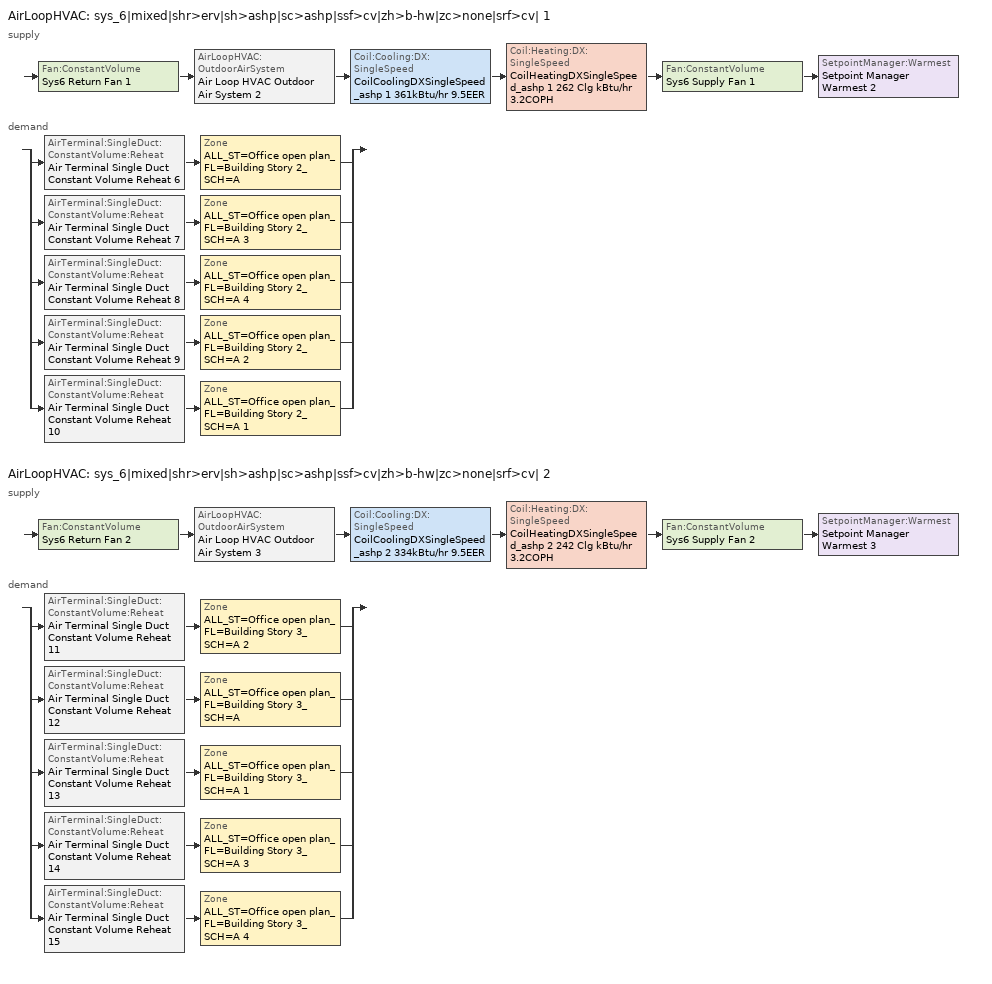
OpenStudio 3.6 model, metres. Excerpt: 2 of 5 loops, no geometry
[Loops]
AirLoopHVAC 'sys_6|mixed|shr>erv|sh>ashp|sc>ashp|ssf>cv|zh>b-hw|zc>none|srf>cv| 1'
 supply: Fan:ConstantVolume 'Sys6 Return Fan 1' > AirLoopHVAC:OutdoorAirSystem 'Air Loop HVAC Outdoor Air System 2' > Coil:Cooling:DX:SingleSpeed 'CoilCoolingDXSingleSpeed_ashp 1 361kBtu/hr 9.5EER' > Coil:Heating:DX:SingleSpeed 'CoilHeatingDXSingleSpeed_ashp 1 262 Clg kBtu/hr 3.2COPH' > Fan:ConstantVolume 'Sys6 Supply Fan 1' > SetpointManager:Warmest 'Setpoint Manager Warmest 2'
 demand: split
  | AirTerminal:SingleDuct:ConstantVolume:Reheat 'Air Terminal Single Duct Constant Volume Reheat 6' > Zone 'ALL_ST=Office open plan_FL=Building Story 2_SCH=A'
  | AirTerminal:SingleDuct:ConstantVolume:Reheat 'Air Terminal Single Duct Constant Volume Reheat 7' > Zone 'ALL_ST=Office open plan_FL=Building Story 2_SCH=A 3'
  | AirTerminal:SingleDuct:ConstantVolume:Reheat 'Air Terminal Single Duct Constant Volume Reheat 8' > Zone 'ALL_ST=Office open plan_FL=Building Story 2_SCH=A 4'
  | AirTerminal:SingleDuct:ConstantVolume:Reheat 'Air Terminal Single Duct Constant Volume Reheat 9' > Zone 'ALL_ST=Office open plan_FL=Building Story 2_SCH=A 2'
  | AirTerminal:SingleDuct:ConstantVolume:Reheat 'Air Terminal Single Duct Constant Volume Reheat 10' > Zone 'ALL_ST=Office open plan_FL=Building Story 2_SCH=A 1'
AirLoopHVAC 'sys_6|mixed|shr>erv|sh>ashp|sc>ashp|ssf>cv|zh>b-hw|zc>none|srf>cv| 2'
 supply: Fan:ConstantVolume 'Sys6 Return Fan 2' > AirLoopHVAC:OutdoorAirSystem 'Air Loop HVAC Outdoor Air System 3' > Coil:Cooling:DX:SingleSpeed 'CoilCoolingDXSingleSpeed_ashp 2 334kBtu/hr 9.5EER' > Coil:Heating:DX:SingleSpeed 'CoilHeatingDXSingleSpeed_ashp 2 242 Clg kBtu/hr 3.2COPH' > Fan:ConstantVolume 'Sys6 Supply Fan 2' > SetpointManager:Warmest 'Setpoint Manager Warmest 3'
 demand: split
  | AirTerminal:SingleDuct:ConstantVolume:Reheat 'Air Terminal Single Duct Constant Volume Reheat 11' > Zone 'ALL_ST=Office open plan_FL=Building Story 3_SCH=A 2'
  | AirTerminal:SingleDuct:ConstantVolume:Reheat 'Air Terminal Single Duct Constant Volume Reheat 12' > Zone 'ALL_ST=Office open plan_FL=Building Story 3_SCH=A'
  | AirTerminal:SingleDuct:ConstantVolume:Reheat 'Air Terminal Single Duct Constant Volume Reheat 13' > Zone 'ALL_ST=Office open plan_FL=Building Story 3_SCH=A 1'
  | AirTerminal:SingleDuct:ConstantVolume:Reheat 'Air Terminal Single Duct Constant Volume Reheat 14' > Zone 'ALL_ST=Office open plan_FL=Building Story 3_SCH=A 3'
  | AirTerminal:SingleDuct:ConstantVolume:Reheat 'Air Terminal Single Duct Constant Volume Reheat 15' > Zone 'ALL_ST=Office open plan_FL=Building Story 3_SCH=A 4'
[Sizing:Zone] Zone Cooling Design Supply Air Temperature Input Method=TemperatureDifference; Zone Cooling Design Supply Air Temperature {C}=14; Zone Cooling Design Supply Air Temperature Difference {deltaC}=11; Zone Heating Design Supply Air Temperature Input Method=TemperatureDifference; Zone Heating Design Supply Air Temperature {C}=40; Zone Heating Design Supply Air Temperature Difference {deltaC}=21; Zone Cooling Design Supply Air Humidity Ratio {kg-H2O/kg-air}=0.0085; Zone Heating Design Supply Air Humidity Ratio {kg-H2O/kg-air}=0.008; Zone Heating Sizing Factor=1.3; Zone Cooling Sizing Factor=1; Cooling Design Air Flow Method=DesignDay; Heating Design Air Flow Method=DesignDay; Account for Dedicated Outdoor Air System=No; Dedicated Outdoor Air System Control Strategy=NeutralSupplyAir; Dedicated Outdoor Air Low Setpoint Temperature for Design {C}=autosize; Dedicated Outdoor Air High Setpoint Temperature for Design {C}=autosize; Zone Load Sizing Method=Sensible Load Only No Latent Load; Zone Latent Cooling Design Supply Air Humidity Ratio Input Method=HumidityRatioDifference; Zone Cooling Design Supply Air Humidity Ratio Difference {kgWater/kgDryAir}=0.005; Zone Latent Heating Design Supply Air Humidity Ratio Input Method=HumidityRatioDifference; Zone Humidification Design Supply Air Humidity Ratio Difference {kgWater/kgDryAir}=0.005
ALL_ST=Office open plan_FL=Building Story 2_SCH=A; ALL_ST=Office open plan_FL=Building Story 3_SCH=A; ALL_ST=Office open plan_FL=Building Story 3_SCH=A 1; ALL_ST=Office open plan_FL=Building Story 3_SCH=A 2; ALL_ST=Office open plan_FL=Building Story 2_SCH=A 1; ALL_ST=Office open plan_FL=Building Story 3_SCH=A 3; ALL_ST=Office open plan_FL=Building Story 2_SCH=A 2; ALL_ST=Office open plan_FL=Building Story 3_SCH=A 4; ALL_ST=Office open plan_FL=Building Story 2_SCH=A 3; ALL_ST=Office open plan_FL=Building Story 2_SCH=A 4
[Zone equipment]
ALL_ST=Office open plan_FL=Building Story 2_SCH=A: Zone HVAC Baseboard Convective Water 6, Air Terminal Single Duct Constant Volume Reheat 6
ALL_ST=Office open plan_FL=Building Story 3_SCH=A: Zone HVAC Baseboard Convective Water 12, Air Terminal Single Duct Constant Volume Reheat 12
ALL_ST=Office open plan_FL=Building Story 3_SCH=A 1: Zone HVAC Baseboard Convective Water 13, Air Terminal Single Duct Constant Volume Reheat 13
ALL_ST=Office open plan_FL=Building Story 3_SCH=A 2: Zone HVAC Baseboard Convective Water 11, Air Terminal Single Duct Constant Volume Reheat 11
ALL_ST=Office open plan_FL=Building Story 2_SCH=A 1: Zone HVAC Baseboard Convective Water 10, Air Terminal Single Duct Constant Volume Reheat 10
ALL_ST=Office open plan_FL=Building Story 3_SCH=A 3: Zone HVAC Baseboard Convective Water 14, Air Terminal Single Duct Constant Volume Reheat 14
ALL_ST=Office open plan_FL=Building Story 2_SCH=A 2: Zone HVAC Baseboard Convective Water 9, Air Terminal Single Duct Constant Volume Reheat 9
ALL_ST=Office open plan_FL=Building Story 3_SCH=A 4: Zone HVAC Baseboard Convective Water 15, Air Terminal Single Duct Constant Volume Reheat 15
ALL_ST=Office open plan_FL=Building Story 2_SCH=A 3: Zone HVAC Baseboard Convective Water 7, Air Terminal Single Duct Constant Volume Reheat 7
ALL_ST=Office open plan_FL=Building Story 2_SCH=A 4: Zone HVAC Baseboard Convective Water 8, Air Terminal Single Duct Constant Volume Reheat 8
[AirLoopHVAC] Design Supply Air Flow Rate {m3/s}=autosize; Design Return Air Flow Fraction of Supply Air Flow=1
Name | Availability Schedule
sys_6|mixed|shr>erv|sh>ashp|sc>ashp|ssf>cv|zh>b-hw|zc>none|srf>cv| 1 | sys_6|mixed|shr>none|sh>ashp|sc>ashp|ssf>cv|zh>b-hw|zc>none|srf>cv| 1 Occ Sch
sys_6|mixed|shr>erv|sh>ashp|sc>ashp|ssf>cv|zh>b-hw|zc>none|srf>cv| 2 | sys_6|mixed|shr>none|sh>ashp|sc>ashp|ssf>cv|zh>b-hw|zc>none|srf>cv| 2 Occ Sch
[Sizing:System] Design Outdoor Air Flow Rate {m3/s}=Autosize; Central Heating Maximum System Air Flow Ratio=0.3; Preheat Design Temperature {C}=7; Preheat Design Humidity Ratio {kg-H2O/kg-Air}=0.008; Precool Design Temperature {C}=12.8; Precool Design Humidity Ratio {kg-H2O/kg-Air}=0.008; Central Cooling Design Supply Air Temperature {C}=13; Central Heating Design Supply Air Temperature {C}=13.1; 100% Outdoor Air in Cooling=No; 100% Outdoor Air in Heating=No; Central Cooling Design Supply Air Humidity Ratio {kg-H2O/kg-Air}=0.0085; Zone Maximum Outdoor Air Fraction=1; Cooling Supply Air Flow Rate Per Floor Area {m3/s-m2}=0.00996765; Cooling Fraction of Autosized Cooling Supply Air Flow Rate=1; Cooling Supply Air Flow Rate Per Unit Cooling Capacity {m3/s-W}=3.94755e-05; Heating Supply Air Flow Rate Per Floor Area {m3/s-m2}=0.00996765; Heating Fraction of Autosized Heating Supply Air Flow Rate=1; Heating Fraction of Autosized Cooling Supply Air Flow Rate=1; Heating Supply Air Flow Rate Per Unit Heating Capacity {m3/s-W}=3.15882e-05; Cooling Design Capacity Method=CoolingDesignCapacity; Cooling Design Capacity {W}=autosize; Cooling Design Capacity Per Floor Area {W/m2}=234.7; Fraction of Autosized Cooling Design Capacity=1; Heating Design Capacity Method=HeatingDesignCapacity; Heating Design Capacity {W}=autosize; Heating Design Capacity Per Floor Area {W/m2}=157; Fraction of Autosized Heating Design Capacity=1; Central Cooling Capacity Control Method=OnOff; Occupant Diversity=autosize
sys_6|mixed|shr>erv|sh>ashp|sc>ashp|ssf>cv|zh>b-hw|zc>none|srf>cv| 1; sys_6|mixed|shr>erv|sh>ashp|sc>ashp|ssf>cv|zh>b-hw|zc>none|srf>cv| 2
[Fan:ConstantVolume] Availability Schedule=Always On Discrete; Fan Total Efficiency=0.39975; Pressure Rise {Pa}=640; Maximum Flow Rate {m3/s}=AutoSize; Motor Efficiency=0.615
Sys6 Supply Fan 1; Sys6 Return Fan 1; Sys6 Supply Fan 2; Sys6 Return Fan 2
[Coil:Heating:DX:SingleSpeed] Availability Schedule=Always On Discrete; Rated Air Flow Rate {m3/s}=Autosize; Rated Supply Fan Power Per Volume Flow Rate 2017 {W/(m3/s)}=773.3; Rated Supply Fan Power Per Volume Flow Rate 2023 {W/(m3/s)}=934.4; Total Heating Capacity Function of Temperature Curve=DXHEAT-NECB2011-REF-CAPFT; Total Heating Capacity Function of Flow Fraction Curve=DXHEAT-NECB2011-REF-CAPFFLOW; Energy Input Ratio Function of Temperature Curve=DXHEAT-NECB2011-REF-EIRFT; Energy Input Ratio Function of Flow Fraction Curve=DXHEAT-NECB2011-REF-EIRFFLOW; Part Load Fraction Correlation Curve=DXHEAT-NECB2011-REF-PLFFPLR; Minimum Outdoor Dry-Bulb Temperature for Compressor Operation {C}=-10; Defrost Strategy=Resistive; Defrost Control=Timed; Defrost Time Period Fraction=0.166667; Resistive Defrost Heater Capacity {W}=2000
Name | Rated Total Heating Capacity {W} | Rated COP {W/W}
CoilHeatingDXSingleSpeed_ashp 1 262 Clg kBtu/hr 3.2COPH | 76649.9 | 3.52227
CoilHeatingDXSingleSpeed_ashp 2 242 Clg kBtu/hr 3.2COPH | 70822.1 | 3.51285
[Coil:Cooling:DX:SingleSpeed] Availability Schedule=Always On Discrete; Rated Total Cooling Capacity {W}=autosize; Rated Sensible Heat Ratio=autosize; Rated COP {W/W}=3.2994; Rated Air Flow Rate {m3/s}=autosize; Rated Evaporator Fan Power Per Volume Flow Rate 2017 {W/(m3/s)}=773.3; Rated Evaporator Fan Power Per Volume Flow Rate 2023 {W/(m3/s)}=934.4; Total Cooling Capacity Function of Temperature Curve=DXCOOL-NECB2011-REF-CAPFT; Total Cooling Capacity Function of Flow Fraction Curve=DXCOOL-NECB2011-REF-CAPFFLOW; Energy Input Ratio Function of Temperature Curve=DXCOOL-NECB2011-REF-COOLEIRFT; Energy Input Ratio Function of Flow Fraction Curve=DXCOOL-NECB2011-REF-COOLEIRFFLOW; Part Load Fraction Correlation Curve=DXCOOL-NECB2011-REF-COOLPLFFPLR; Minimum Outdoor Dry-Bulb Temperature for Compressor Operation {C}=-25; Nominal Time for Condensate Removal to Begin {s}=0; Ratio of Initial Moisture Evaporation Rate and Steady State Latent Capacity=0; Maximum Cycling Rate {cycles/hr}=0; Latent Capacity Time Constant {s}=0; Condenser Type=AirCooled; Evaporative Condenser Effectiveness=0.9; Evaporative Condenser Air Flow Rate {m3/s}=autosize; Evaporative Condenser Pump Rated Power Consumption {W}=autosize; Crankcase Heater Capacity {W}=0; Maximum Outdoor Dry-Bulb Temperature for Crankcase Heater Operation {C}=10; Basin Heater Capacity {W/K}=0; Basin Heater Setpoint Temperature {C}=2
CoilCoolingDXSingleSpeed_ashp 1 361kBtu/hr 9.5EER; CoilCoolingDXSingleSpeed_ashp 2 334kBtu/hr 9.5EER
[Controller:OutdoorAir] Minimum Outdoor Air Flow Rate {m3/s}=autosize; Maximum Outdoor Air Flow Rate {m3/s}=Autosize; Economizer Control Type=DifferentialEnthalpy; Economizer Control Action Type=ModulateFlow; Lockout Type=NoLockout; Minimum Limit Type=FixedMinimum; High Humidity Control=No; Heat Recovery Bypass Control Type=BypassWhenOAFlowGreaterThanMinimum
Name | Minimum Outdoor Air Schedule | Controller Mechanical Ventilation
Controller Outdoor Air 2 | sys_6|mixed|shr>none|sh>ashp|sc>ashp|ssf>cv|zh>b-hw|zc>none|srf>cv| 1 Occ Sch | Controller Mechanical Ventilation 2
Controller Outdoor Air 3 | sys_6|mixed|shr>none|sh>ashp|sc>ashp|ssf>cv|zh>b-hw|zc>none|srf>cv| 2 Occ Sch | Controller Mechanical Ventilation 3
[Controller:MechanicalVentilation] Availability Schedule=Always On Discrete; System Outdoor Air Method=ZoneSum
Controller Mechanical Ventilation 2; Controller Mechanical Ventilation 3
[AirLoopHVAC:OutdoorAirSystem]
Name | Controller
Air Loop HVAC Outdoor Air System 2 | Controller Outdoor Air 2
Air Loop HVAC Outdoor Air System 3 | Controller Outdoor Air 3
[SetpointManager:Warmest] Control Variable=Temperature; Minimum Setpoint Temperature {C}=13; Maximum Setpoint Temperature {C}=24; Strategy=MaximumTemperature
Name | Setpoint Node or NodeList
Setpoint Manager Warmest 2 | sys_6|mixed|shr>erv|sh>ashp|sc>ashp|ssf>cv|zh>b-hw|zc>none|srf>cv| 1 Supply Outlet Node
Setpoint Manager Warmest 3 | sys_6|mixed|shr>erv|sh>ashp|sc>ashp|ssf>cv|zh>b-hw|zc>none|srf>cv| 2 Supply Outlet Node
[Coil:Heating:Electric] Availability Schedule=Always On Discrete
Coil Heating Electric 6; Coil Heating Electric 7; Coil Heating Electric 8; Coil Heating Electric 9; Coil Heating Electric 10; Coil Heating Electric 11; Coil Heating Electric 12; Coil Heating Electric 13; Coil Heating Electric 14; Coil Heating Electric 15
[AirTerminal:SingleDuct:ConstantVolume:Reheat] Availability Schedule=Always On Discrete; Maximum Air Flow Rate {m3/s}=autosize; Maximum Hot Water or Steam Flow Rate {m3/s}=autosize; Minimum Hot Water or Steam Flow Rate {m3/s}=0; Convergence Tolerance=0.001; Maximum Reheat Air Temperature {C}=35
Name | Reheat Coil
Air Terminal Single Duct Constant Volume Reheat 6 | Coil Heating Electric 6
Air Terminal Single Duct Constant Volume Reheat 7 | Coil Heating Electric 7
Air Terminal Single Duct Constant Volume Reheat 8 | Coil Heating Electric 8
Air Terminal Single Duct Constant Volume Reheat 9 | Coil Heating Electric 9
Air Terminal Single Duct Constant Volume Reheat 10 | Coil Heating Electric 10
Air Terminal Single Duct Constant Volume Reheat 11 | Coil Heating Electric 11
Air Terminal Single Duct Constant Volume Reheat 12 | Coil Heating Electric 12
Air Terminal Single Duct Constant Volume Reheat 13 | Coil Heating Electric 13
Air Terminal Single Duct Constant Volume Reheat 14 | Coil Heating Electric 14
Air Terminal Single Duct Constant Volume Reheat 15 | Coil Heating Electric 15
[EnergyManagementSystem:Actuator]
sys6mixedshrnoneshashpscashpssfcvzhbhwzcnonesrfcv2ClgSch0: Actuated Component=NECB-A-Thermostat Setpoint-Cooling; Actuated Component Type=Schedule:Year; Actuated Component Control Type=Schedule Value
[EnergyManagementSystem:Program]
sys6mixedshrnoneshashpscashpssfcvzhbhwzcnonesrfcvOptimumStartProg0: IF DaylightSavings==0 && DayOfWeek>1 && Hour==5 && OAT<23.9 && OAT>1.7; SET sys6mixedshrnoneshashpscashpssfcvzhbhwzcnonesrfcvClgSch0 = 29.4; SET sys6mixedshrnoneshashpscashpssfcvzhbhwzcnonesrfcvHtgSch0 = 15.6; ELSEIF DaylightSavings==0 && DayOfWeek==1 && Hour==7 && OAT<23.9 && OAT>1.7; SET sys6mixedshrnoneshashpscashpssfcvzhbhwzcnonesrfcvClgSch0 = 29.4; SET sys6mixedshrnoneshashpscashpssfcvzhbhwzcnonesrfcvHtgSch0 = 15.6; ELSEIF DaylightSavings==1 && DayOfWeek>1 && Hour==4 && OAT<23.9 && OAT>1.7; SET sys6mixedshrnoneshashpscashpssfcvzhbhwzcnonesrfcvClgSch0 = 29.4; SET sys6mixedshrnoneshashpscashpssfcvzhbhwzcnonesrfcvHtgSch0 = 15.6; ELSEIF DaylightSavings==1 && DayOfWeek==1 && Hour==6 && OAT<23.9 && OAT>1.7; SET sys6mixedshrnoneshashpscashpssfcvzhbhwzcnonesrfcvClgSch0 = 29.4; SET sys6mixedshrnoneshashpscashpssfcvzhbhwzcnonesrfcvHtgSch0 = 15.6; ELSE; SET sys6mixedshrnoneshashpscashpssfcvzhbhwzcnonesrfcvClgSch0 = NULL; SET sys6mixedshrnoneshashpscashpssfcvzhbhwzcnonesrfcvHtgSch0 = NULL; ENDIF
sys6mixedshrnoneshashpscashpssfcvzhbhwzcnonesrfcv1OptimumStartProg0: IF DaylightSavings==0 && DayOfWeek>1 && Hour==5 && OAT_1<23.9 && OAT_1>1.7; SET sys6mixedshrnoneshashpscashpssfcvzhbhwzcnonesrfcv1ClgSch0 = 29.4; SET sys6mixedshrnoneshashpscashpssfcvzhbhwzcnonesrfcv1HtgSch0 = 15.6; ELSEIF DaylightSavings==0 && DayOfWeek==1 && Hour==7 && OAT_1<23.9 && OAT_1>1.7; SET sys6mixedshrnoneshashpscashpssfcvzhbhwzcnonesrfcv1ClgSch0 = 29.4; SET sys6mixedshrnoneshashpscashpssfcvzhbhwzcnonesrfcv1HtgSch0 = 15.6; ELSEIF DaylightSavings==1 && DayOfWeek>1 && Hour==4 && OAT_1<23.9 && OAT_1>1.7; SET sys6mixedshrnoneshashpscashpssfcvzhbhwzcnonesrfcv1ClgSch0 = 29.4; SET sys6mixedshrnoneshashpscashpssfcvzhbhwzcnonesrfcv1HtgSch0 = 15.6; ELSEIF DaylightSavings==1 && DayOfWeek==1 && Hour==6 && OAT_1<23.9 && OAT_1>1.7; SET sys6mixedshrnoneshashpscashpssfcvzhbhwzcnonesrfcv1ClgSch0 = 29.4; SET sys6mixedshrnoneshashpscashpssfcvzhbhwzcnonesrfcv1HtgSch0 = 15.6; ELSE; SET sys6mixedshrnoneshashpscashpssfcvzhbhwzcnonesrfcv1ClgSch0 = NULL; SET sys6mixedshrnoneshashpscashpssfcvzhbhwzcnonesrfcv1HtgSch0 = NULL; ENDIF
sys6mixedshrnoneshashpscashpssfcvzhbhwzcnonesrfcv2OptimumStartProg0: IF DaylightSavings==0 && DayOfWeek>1 && Hour==5 && OAT_2<23.9 && OAT_2>1.7; SET sys6mixedshrnoneshashpscashpssfcvzhbhwzcnonesrfcv2ClgSch0 = 29.4; SET sys6mixedshrnoneshashpscashpssfcvzhbhwzcnonesrfcv2HtgSch0 = 15.6; ELSEIF DaylightSavings==0 && DayOfWeek==1 && Hour==7 && OAT_2<23.9 && OAT_2>1.7; SET sys6mixedshrnoneshashpscashpssfcvzhbhwzcnonesrfcv2ClgSch0 = 29.4; SET sys6mixedshrnoneshashpscashpssfcvzhbhwzcnonesrfcv2HtgSch0 = 15.6; ELSEIF DaylightSavings==1 && DayOfWeek>1 && Hour==4 && OAT_2<23.9 && OAT_2>1.7; SET sys6mixedshrnoneshashpscashpssfcvzhbhwzcnonesrfcv2ClgSch0 = 29.4; SET sys6mixedshrnoneshashpscashpssfcvzhbhwzcnonesrfcv2HtgSch0 = 15.6; ELSEIF DaylightSavings==1 && DayOfWeek==1 && Hour==6 && OAT_2<23.9 && OAT_2>1.7; SET sys6mixedshrnoneshashpscashpssfcvzhbhwzcnonesrfcv2ClgSch0 = 29.4; SET sys6mixedshrnoneshashpscashpssfcvzhbhwzcnonesrfcv2HtgSch0 = 15.6; ELSE; SET sys6mixedshrnoneshashpscashpssfcvzhbhwzcnonesrfcv2ClgSch0 = NULL; SET sys6mixedshrnoneshashpscashpssfcvzhbhwzcnonesrfcv2HtgSch0 = NULL; ENDIF
[EnergyManagementSystem:ProgramCallingManager]
sys6mixedshrnoneshashpscashpssfcvzhbhwzcnonesrfcvOptimumStartCallingManager0: BeginTimestepBeforePredictor; sys6mixedshrnoneshashpscashpssfcvzhbhwzcnonesrfcvOptimumStartProg0
sys6mixedshrnoneshashpscashpssfcvzhbhwzcnonesrfcv1OptimumStartCallingManager0: BeginTimestepBeforePredictor; sys6mixedshrnoneshashpscashpssfcvzhbhwzcnonesrfcv1OptimumStartProg0
sys6mixedshrnoneshashpscashpssfcvzhbhwzcnonesrfcv2OptimumStartCallingManager0: BeginTimestepBeforePredictor; sys6mixedshrnoneshashpscashpssfcvzhbhwzcnonesrfcv2OptimumStartProg0
[Schedule:Ruleset]
Name | Default Day Schedule | Summer Design Day Schedule | Winter Design Day Schedule
NECB-A-Thermostat Setpoint-Cooling | NECB-A-Thermostat Setpoint-Cooling Default
sys_6|mixed|shr>none|sh>ashp|sc>ashp|ssf>cv|zh>b-hw|zc>none|srf>cv| 1 Occ Sch | sys_6|mixed|shr>none|sh>ashp|sc>ashp|ssf>cv|zh>b-hw|zc>none|srf>cv| 1 Occ Sch Default | sys_6|mixed|shr>none|sh>ashp|sc>ashp|ssf>cv|zh>b-hw|zc>none|srf>cv| 1 Occ Sch Summer Design Day | sys_6|mixed|shr>none|sh>ashp|sc>ashp|ssf>cv|zh>b-hw|zc>none|srf>cv| 1 Occ Sch Winter Design Day
sys_6|mixed|shr>none|sh>ashp|sc>ashp|ssf>cv|zh>b-hw|zc>none|srf>cv| 2 Occ Sch | sys_6|mixed|shr>none|sh>ashp|sc>ashp|ssf>cv|zh>b-hw|zc>none|srf>cv| 2 Occ Sch Default | sys_6|mixed|shr>none|sh>ashp|sc>ashp|ssf>cv|zh>b-hw|zc>none|srf>cv| 2 Occ Sch Summer Design Day | sys_6|mixed|shr>none|sh>ashp|sc>ashp|ssf>cv|zh>b-hw|zc>none|srf>cv| 2 Occ Sch Winter Design Day
[Schedule:Day]
NECB-A-Thermostat Setpoint-Cooling Default; NECB-A-Thermostat Setpoint-Cooling Default|Wkdy Day: 6, 0, 35, 21, 0, 24, 24, 0, 35
NECB-A-Thermostat Setpoint-Cooling Sat Day; NECB-A-Thermostat Setpoint-Cooling Sun|Hol Day: 24, 0, 35
sys_6|mixed|shr>none|sh>ashp|sc>ashp|ssf>cv|zh>b-hw|zc>none|srf>cv| 1 Occ Sch Default; sys_6|mixed|shr>none|sh>ashp|sc>ashp|ssf>cv|zh>b-hw|zc>none|srf>cv| 2 Occ Sch Default: 8, 0, 0, 19, 0, 1, 24, 0, 0
sys_6|mixed|shr>none|sh>ashp|sc>ashp|ssf>cv|zh>b-hw|zc>none|srf>cv| 1 Occ Sch Winter Design Day; sys_6|mixed|shr>none|sh>ashp|sc>ashp|ssf>cv|zh>b-hw|zc>none|srf>cv| 1 Occ Sch Summer Design Day; sys_6|mixed|shr>none|sh>ashp|sc>ashp|ssf>cv|zh>b-hw|zc>none|srf>cv| 2 Occ Sch Winter Design Day; sys_6|mixed|shr>none|sh>ashp|sc>ashp|ssf>cv|zh>b-hw|zc>none|srf>cv| 2 Occ Sch Summer Design Day: 24, 0, 1
sys_6|mixed|shr>none|sh>ashp|sc>ashp|ssf>cv|zh>b-hw|zc>none|srf>cv| 1 Occ Sch Sunday; sys_6|mixed|shr>none|sh>ashp|sc>ashp|ssf>cv|zh>b-hw|zc>none|srf>cv| 2 Occ Sch Sunday: 24, 0, 0
[Schedule:Rule] Date Specification Type=DateRange; Start Month=1; Start Day=1; End Month=12; End Day=31
Name | Schedule Ruleset | Rule Order | Day Schedule | Apply Monday | Apply Tuesday | Apply Wednesday | Apply Thursday | Apply Friday | Apply Saturday | Apply Sunday
Schedule Rule 14 | NECB-A-Thermostat Setpoint-Cooling | 2 | NECB-A-Thermostat Setpoint-Cooling Default|Wkdy Day | Yes | Yes | Yes | Yes | Yes
Schedule Rule 15 | NECB-A-Thermostat Setpoint-Cooling | 1 | NECB-A-Thermostat Setpoint-Cooling Sat Day |  |  |  |  |  | Yes
Schedule Rule 16 | NECB-A-Thermostat Setpoint-Cooling | 0 | NECB-A-Thermostat Setpoint-Cooling Sun|Hol Day |  |  |  |  |  |  | Yes
sys_6|mixed|shr>none|sh>ashp|sc>ashp|ssf>cv|zh>b-hw|zc>none|srf>cv| 1 Occ Sch Sunday Rule | sys_6|mixed|shr>none|sh>ashp|sc>ashp|ssf>cv|zh>b-hw|zc>none|srf>cv| 1 Occ Sch | 0 | sys_6|mixed|shr>none|sh>ashp|sc>ashp|ssf>cv|zh>b-hw|zc>none|srf>cv| 1 Occ Sch Sunday |  |  |  |  |  | Yes | Yes
sys_6|mixed|shr>none|sh>ashp|sc>ashp|ssf>cv|zh>b-hw|zc>none|srf>cv| 2 Occ Sch Sunday Rule | sys_6|mixed|shr>none|sh>ashp|sc>ashp|ssf>cv|zh>b-hw|zc>none|srf>cv| 2 Occ Sch | 0 | sys_6|mixed|shr>none|sh>ashp|sc>ashp|ssf>cv|zh>b-hw|zc>none|srf>cv| 2 Occ Sch Sunday |  |  |  |  |  | Yes | Yes
[Schedule:Constant]
Always On Discrete: Value=1
[Curve:Cubic]
Name | Coefficient1 Constant | Coefficient2 x | Coefficient3 x**2 | Coefficient4 x**3 | Minimum Value of x | Maximum Value of x
DXHEAT-NECB2011-REF-CAPFT | 0.729009 | 0.0319275 | 0.000136404 | -8.748e-06 | -20 | 20
DXHEAT-NECB2011-REF-CAPFFLOW | 0.84 | 0.16 | 0 | 0 | 0.5 | 1.5
DXHEAT-NECB2011-REF-EIRFT | 1.2183 | -0.03612 | 0.00142 | -2.68e-05 | -20 | 20
DXHEAT-NECB2011-REF-PLFFPLR | 0.3696 | 2.3362 | -2.9577 | 1.2596 | 0.7 | 1
DXCOOL-NECB2011-REF-COOLPLFFPLR | 0.0277 | 4.9151 | -8.184 | 4.2702 | 0.7 | 1
[Curve:Quadratic]
Name | Coefficient1 Constant | Coefficient2 x | Coefficient3 x**2 | Minimum Value of x | Maximum Value of x
DXHEAT-NECB2011-REF-EIRFFLOW | 1.3824 | -0.4336 | 0.0512 | 0 | 1
DXCOOL-NECB2011-REF-CAPFFLOW | 0.8 | 0.2 | 0 | 0.5 | 1.5
DXCOOL-NECB2011-REF-COOLEIRFFLOW | 1.1552 | -0.1808 | 0.0256 | 0.5 | 1.5
[Curve:Biquadratic] Minimum Value of x=13; Maximum Value of x=24; Minimum Value of y=24; Maximum Value of y=46
Name | Coefficient1 Constant | Coefficient2 x | Coefficient3 x**2 | Coefficient4 y | Coefficient5 y**2 | Coefficient6 x*y
DXCOOL-NECB2011-REF-CAPFT | 0.867905 | 0.0142459 | 0.00055436 | -0.0075575 | 3.3e-05 | -0.0001918
DXCOOL-NECB2011-REF-COOLEIRFT | 0.114171 | 0.0281822 | -0.0004199 | 0.0214108 | 0.000161028 | -0.000679104
